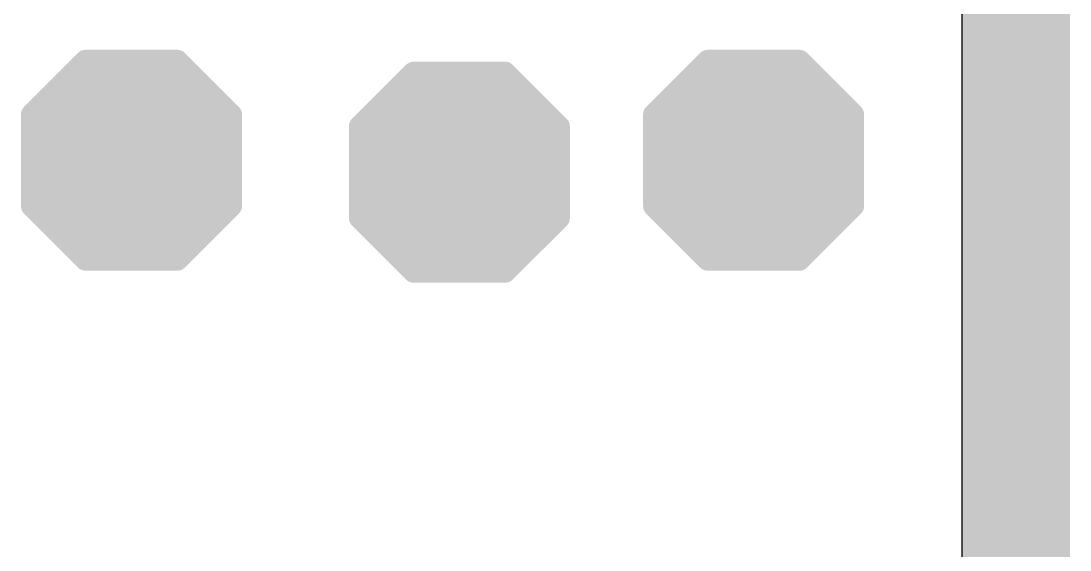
# Model space of a CAD drawing. Header units: inches. Extents: x -5 to 5450, y -4 to 5452.
# Drawn here: x 86.2 to 96.07, y 6.18 to 11.16 of the extents above; entities that cross this region are included whole.
import ezdxf

# ---------------------------------------------------------------- set-up
doc = ezdxf.new("R2010")
doc.units = ezdxf.units.IN
for name, color, linetype in [('Board_outline', 216, 'Continuous'), ('Ground', 76, 'Continuous'), ('Power', 16, 'Continuous'), ('Top Layer', 1, 'Continuous'), ('Top Overlay', 2, 'Continuous'), ('Top Paste', 8, 'Continuous'), ('Top Solder', 216, 'Continuous')]:
    doc.layers.add(name, color=color, linetype=linetype)

# ---------------------------------------------------------------- blocks, each defined once
blk = doc.blocks.new('T__________113')
at = {"layer": 'Top Layer'}
blk.add_hatch(color=1, dxfattribs=at).paths.add_polyline_path([(0.381, 0.762), (-0.381, 0.762), (-0.762, 0.381), (-0.762, -0.381), (-0.381, -0.762), (0.381, -0.762), (0.762, -0.381), (0.762, 0.381)])
at = {"layer": 'Top Paste'}
blk.add_hatch(color=8, dxfattribs=at).paths.add_polyline_path([(0.381, 0.762), (-0.381, 0.762), (-0.762, 0.381), (-0.762, -0.381), (-0.381, -0.762), (0.381, -0.762), (0.762, -0.381), (0.762, 0.381)])
at = {"layer": 'Top Solder'}
blk.add_hatch(color=216, dxfattribs=at).paths.add_polyline_path([(0.4318, 0.8636), (-0.4318, 0.8636), (-0.8636, 0.4318), (-0.8636, -0.4318), (-0.4318, -0.8636), (0.4318, -0.8636), (0.8636, -0.4318), (0.8636, 0.4318)])
at = {"layer": 'Top Overlay'}
for points in [[(-0.4318, 0.9398, 0.2, 0.2, 0), (-0.9398, 0.4318, 0.2, 0.2, 0)], [(0.4318, 0.9398, 0.2, 0.2, 0), (-0.4318, 0.9398, 0.2, 0.2, 0)], [(0.9398, 0.4318, 0.2, 0.2, 0), (0.4318, 0.9398, 0.2, 0.2, 0)], [(-0.9398, 0.4318, 0.2, 0.2, 0), (-0.9398, -0.4318, 0.2, 0.2, 0)], [(0.9398, 0.4318, 0.2, 0.2, 0), (0.9398, -0.4318, 0.2, 0.2, 0)], [(-0.4318, -0.9398, 0.2, 0.2, 0), (-0.9398, -0.4318, 0.2, 0.2, 0)], [(0.9398, -0.4318, 0.2, 0.2, 0), (0.4318, -0.9398, 0.2, 0.2, 0)], [(0.4318, -0.9398, 0.2, 0.2, 0), (-0.4318, -0.9398, 0.2, 0.2, 0)]]:
    blk.add_lwpolyline(points, format="xyseb", dxfattribs=at)
for points in [[(-0.4818, 0.9398, 0.1, 0.1, 1), (-0.3818, 0.9398, 0.1, 0.1, 1)], [(-0.4818, 0.9398, 0.1, 0.1, 1), (-0.3818, 0.9398, 0.1, 0.1, 1)], [(0.3818, 0.9398, 0.1, 0.1, 1), (0.4818, 0.9398, 0.1, 0.1, 1)], [(0.3818, 0.9398, 0.1, 0.1, 1), (0.4818, 0.9398, 0.1, 0.1, 1)], [(-0.9898, 0.4318, 0.1, 0.1, 1), (-0.8898, 0.4318, 0.1, 0.1, 1)], [(-0.9898, 0.4318, 0.1, 0.1, 1), (-0.8898, 0.4318, 0.1, 0.1, 1)], [(0.8898, 0.4318, 0.1, 0.1, 1), (0.9898, 0.4318, 0.1, 0.1, 1)], [(0.8898, 0.4318, 0.1, 0.1, 1), (0.9898, 0.4318, 0.1, 0.1, 1)], [(-0.9898, -0.4318, 0.1, 0.1, 1), (-0.8898, -0.4318, 0.1, 0.1, 1)], [(-0.9898, -0.4318, 0.1, 0.1, 1), (-0.8898, -0.4318, 0.1, 0.1, 1)], [(0.8898, -0.4318, 0.1, 0.1, 1), (0.9898, -0.4318, 0.1, 0.1, 1)], [(0.8898, -0.4318, 0.1, 0.1, 1), (0.9898, -0.4318, 0.1, 0.1, 1)], [(-0.4818, -0.9398, 0.1, 0.1, 1), (-0.3818, -0.9398, 0.1, 0.1, 1)], [(-0.4818, -0.9398, 0.1, 0.1, 1), (-0.3818, -0.9398, 0.1, 0.1, 1)], [(0.3818, -0.9398, 0.1, 0.1, 1), (0.4818, -0.9398, 0.1, 0.1, 1)], [(0.3818, -0.9398, 0.1, 0.1, 1), (0.4818, -0.9398, 0.1, 0.1, 1)]]:
    blk.add_lwpolyline(points, format="xyseb", close=True, dxfattribs=at)
blk = doc.blocks.new('T__________114')
at = {"layer": 'Top Layer'}
blk.add_hatch(color=1, dxfattribs=at).paths.add_polyline_path([(0.381, 0.762), (-0.381, 0.762), (-0.762, 0.381), (-0.762, -0.381), (-0.381, -0.762), (0.381, -0.762), (0.762, -0.381), (0.762, 0.381)])
at = {"layer": 'Top Paste'}
blk.add_hatch(color=8, dxfattribs=at).paths.add_polyline_path([(0.381, 0.762), (-0.381, 0.762), (-0.762, 0.381), (-0.762, -0.381), (-0.381, -0.762), (0.381, -0.762), (0.762, -0.381), (0.762, 0.381)])
at = {"layer": 'Top Solder'}
blk.add_hatch(color=216, dxfattribs=at).paths.add_polyline_path([(0.4318, 0.8636), (-0.4318, 0.8636), (-0.8636, 0.4318), (-0.8636, -0.4318), (-0.4318, -0.8636), (0.4318, -0.8636), (0.8636, -0.4318), (0.8636, 0.4318)])
at = {"layer": 'Top Overlay'}
for points in [[(-0.4318, 0.9398, 0.2, 0.2, 0), (-0.9398, 0.4318, 0.2, 0.2, 0)], [(0.4318, 0.9398, 0.2, 0.2, 0), (-0.4318, 0.9398, 0.2, 0.2, 0)], [(0.9398, 0.4318, 0.2, 0.2, 0), (0.4318, 0.9398, 0.2, 0.2, 0)], [(-0.9398, 0.4318, 0.2, 0.2, 0), (-0.9398, -0.4318, 0.2, 0.2, 0)], [(0.9398, 0.4318, 0.2, 0.2, 0), (0.9398, -0.4318, 0.2, 0.2, 0)], [(-0.4318, -0.9398, 0.2, 0.2, 0), (-0.9398, -0.4318, 0.2, 0.2, 0)], [(0.9398, -0.4318, 0.2, 0.2, 0), (0.4318, -0.9398, 0.2, 0.2, 0)], [(0.4318, -0.9398, 0.2, 0.2, 0), (-0.4318, -0.9398, 0.2, 0.2, 0)]]:
    blk.add_lwpolyline(points, format="xyseb", dxfattribs=at)
for points in [[(-0.4818, 0.9398, 0.1, 0.1, 1), (-0.3818, 0.9398, 0.1, 0.1, 1)], [(-0.4818, 0.9398, 0.1, 0.1, 1), (-0.3818, 0.9398, 0.1, 0.1, 1)], [(0.3818, 0.9398, 0.1, 0.1, 1), (0.4818, 0.9398, 0.1, 0.1, 1)], [(0.3818, 0.9398, 0.1, 0.1, 1), (0.4818, 0.9398, 0.1, 0.1, 1)], [(-0.9898, 0.4318, 0.1, 0.1, 1), (-0.8898, 0.4318, 0.1, 0.1, 1)], [(-0.9898, 0.4318, 0.1, 0.1, 1), (-0.8898, 0.4318, 0.1, 0.1, 1)], [(0.8898, 0.4318, 0.1, 0.1, 1), (0.9898, 0.4318, 0.1, 0.1, 1)], [(0.8898, 0.4318, 0.1, 0.1, 1), (0.9898, 0.4318, 0.1, 0.1, 1)], [(-0.9898, -0.4318, 0.1, 0.1, 1), (-0.8898, -0.4318, 0.1, 0.1, 1)], [(-0.9898, -0.4318, 0.1, 0.1, 1), (-0.8898, -0.4318, 0.1, 0.1, 1)], [(0.8898, -0.4318, 0.1, 0.1, 1), (0.9898, -0.4318, 0.1, 0.1, 1)], [(0.8898, -0.4318, 0.1, 0.1, 1), (0.9898, -0.4318, 0.1, 0.1, 1)], [(-0.4818, -0.9398, 0.1, 0.1, 1), (-0.3818, -0.9398, 0.1, 0.1, 1)], [(-0.4818, -0.9398, 0.1, 0.1, 1), (-0.3818, -0.9398, 0.1, 0.1, 1)], [(0.3818, -0.9398, 0.1, 0.1, 1), (0.4818, -0.9398, 0.1, 0.1, 1)], [(0.3818, -0.9398, 0.1, 0.1, 1), (0.4818, -0.9398, 0.1, 0.1, 1)]]:
    blk.add_lwpolyline(points, format="xyseb", close=True, dxfattribs=at)
blk = doc.blocks.new('T__________122')
at = {"layer": 'Top Layer'}
blk.add_hatch(color=1, dxfattribs=at).paths.add_polyline_path([(0.381, 0.762), (-0.381, 0.762), (-0.762, 0.381), (-0.762, -0.381), (-0.381, -0.762), (0.381, -0.762), (0.762, -0.381), (0.762, 0.381)])
at = {"layer": 'Top Paste'}
blk.add_hatch(color=8, dxfattribs=at).paths.add_polyline_path([(0.381, 0.762), (-0.381, 0.762), (-0.762, 0.381), (-0.762, -0.381), (-0.381, -0.762), (0.381, -0.762), (0.762, -0.381), (0.762, 0.381)])
at = {"layer": 'Top Solder'}
blk.add_hatch(color=216, dxfattribs=at).paths.add_polyline_path([(0.4318, 0.8636), (-0.4318, 0.8636), (-0.8636, 0.4318), (-0.8636, -0.4318), (-0.4318, -0.8636), (0.4318, -0.8636), (0.8636, -0.4318), (0.8636, 0.4318)])
at = {"layer": 'Top Overlay'}
for points in [[(-0.4318, 0.9398, 0.2, 0.2, 0), (-0.9398, 0.4318, 0.2, 0.2, 0)], [(0.4318, 0.9398, 0.2, 0.2, 0), (-0.4318, 0.9398, 0.2, 0.2, 0)], [(0.9398, 0.4318, 0.2, 0.2, 0), (0.4318, 0.9398, 0.2, 0.2, 0)], [(-0.9398, 0.4318, 0.2, 0.2, 0), (-0.9398, -0.4318, 0.2, 0.2, 0)], [(0.9398, 0.4318, 0.2, 0.2, 0), (0.9398, -0.4318, 0.2, 0.2, 0)], [(-0.4318, -0.9398, 0.2, 0.2, 0), (-0.9398, -0.4318, 0.2, 0.2, 0)], [(0.9398, -0.4318, 0.2, 0.2, 0), (0.4318, -0.9398, 0.2, 0.2, 0)], [(0.4318, -0.9398, 0.2, 0.2, 0), (-0.4318, -0.9398, 0.2, 0.2, 0)]]:
    blk.add_lwpolyline(points, format="xyseb", dxfattribs=at)
for points in [[(-0.4818, 0.9398, 0.1, 0.1, 1), (-0.3818, 0.9398, 0.1, 0.1, 1)], [(-0.4818, 0.9398, 0.1, 0.1, 1), (-0.3818, 0.9398, 0.1, 0.1, 1)], [(0.3818, 0.9398, 0.1, 0.1, 1), (0.4818, 0.9398, 0.1, 0.1, 1)], [(0.3818, 0.9398, 0.1, 0.1, 1), (0.4818, 0.9398, 0.1, 0.1, 1)], [(-0.9898, 0.4318, 0.1, 0.1, 1), (-0.8898, 0.4318, 0.1, 0.1, 1)], [(-0.9898, 0.4318, 0.1, 0.1, 1), (-0.8898, 0.4318, 0.1, 0.1, 1)], [(0.8898, 0.4318, 0.1, 0.1, 1), (0.9898, 0.4318, 0.1, 0.1, 1)], [(0.8898, 0.4318, 0.1, 0.1, 1), (0.9898, 0.4318, 0.1, 0.1, 1)], [(-0.9898, -0.4318, 0.1, 0.1, 1), (-0.8898, -0.4318, 0.1, 0.1, 1)], [(-0.9898, -0.4318, 0.1, 0.1, 1), (-0.8898, -0.4318, 0.1, 0.1, 1)], [(0.8898, -0.4318, 0.1, 0.1, 1), (0.9898, -0.4318, 0.1, 0.1, 1)], [(0.8898, -0.4318, 0.1, 0.1, 1), (0.9898, -0.4318, 0.1, 0.1, 1)], [(-0.4818, -0.9398, 0.1, 0.1, 1), (-0.3818, -0.9398, 0.1, 0.1, 1)], [(-0.4818, -0.9398, 0.1, 0.1, 1), (-0.3818, -0.9398, 0.1, 0.1, 1)], [(0.3818, -0.9398, 0.1, 0.1, 1), (0.4818, -0.9398, 0.1, 0.1, 1)], [(0.3818, -0.9398, 0.1, 0.1, 1), (0.4818, -0.9398, 0.1, 0.1, 1)]]:
    blk.add_lwpolyline(points, format="xyseb", close=True, dxfattribs=at)

msp = doc.modelspace()

# ---------------------------------------------------------------- linework, layer by layer
at = {"layer": 'Board_outline'}
msp.add_lwpolyline([(95.5604, 2.7921, 0.254, 0.254, 0), (95.5607, 37.7372, 0.254, 0.254, 0)], format="xyseb", dxfattribs=at)
msp.add_lwpolyline([(95.5604, 2.7921, 0.254, 0.254, 0), (95.5607, 37.7372, 0.254, 0.254, 0)], format="xyseb", dxfattribs=at)
at = {"layer": 'Ground'}
msp.add_line((95.0502, 37.726), (95.05, 2.7853), dxfattribs=at)
msp.add_lwpolyline([(95.5605, 2.7853, 1.016, 1.016, 0), (95.5607, 37.7372, 1.016, 1.016, 0)], format="xyseb", dxfattribs=at)
at = {"layer": 'Power'}
msp.add_line((95.0502, 37.726), (95.05, 2.7853), dxfattribs=at)
msp.add_lwpolyline([(95.5605, 2.7853, 1.016, 1.016, 0), (95.5607, 37.7372, 1.016, 1.016, 0)], format="xyseb", dxfattribs=at)

# ---------------------------------------------------------------- block references
at = {"rotation": 180}
for name, p in [('T__________113', (87.2362, 9.8492)), ('T__________122', (93.091, 9.8492)), ('T__________114', (90.3221, 9.7367))]:
    msp.add_blockref(name, p, dxfattribs=at)

doc.saveas('drawing.dxf')
